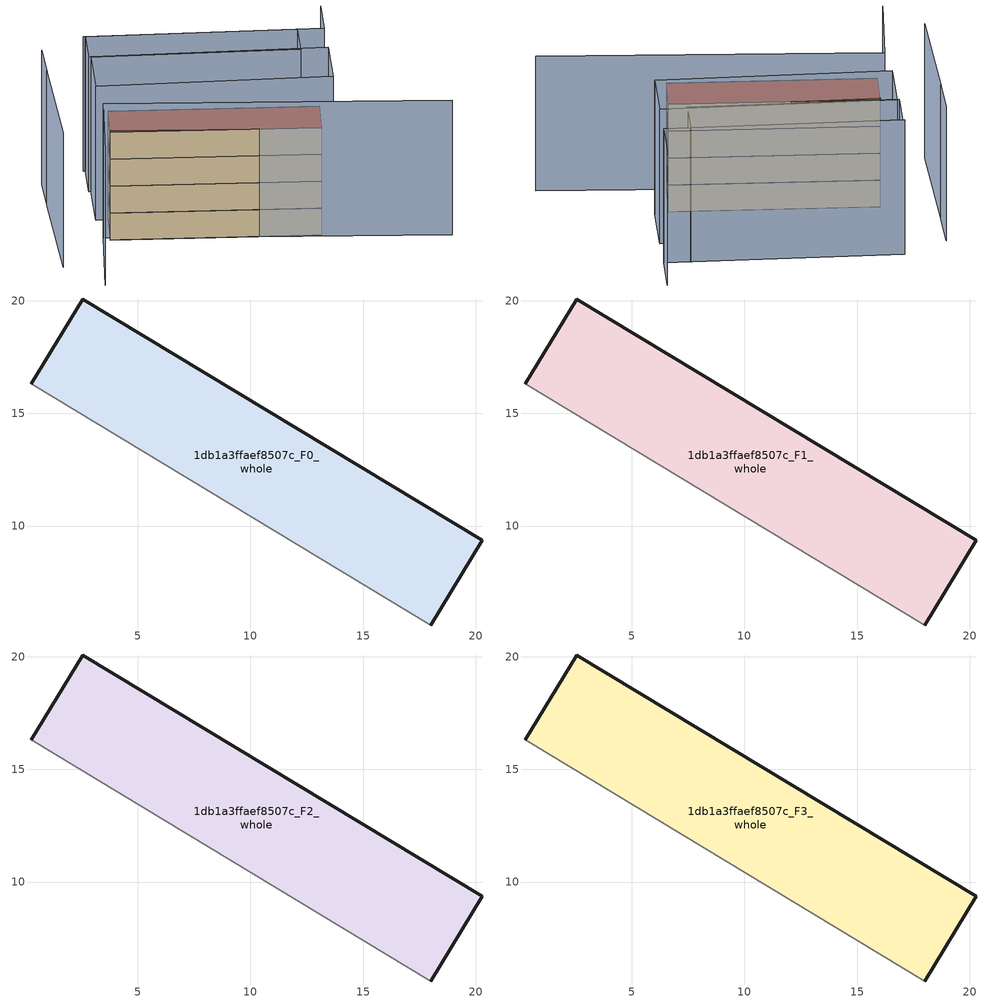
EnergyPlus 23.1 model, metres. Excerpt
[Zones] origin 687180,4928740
1db1a3ffaef8507c_F0_whole
 floor ground (EU_floor_Construction): 18.01,5.61 20.28,9.37 2.55,20.08 0.28,16.31 z0
 wall outside (EU_wall_Construction): 0.28,16.31 2.55,20.08 20.28,9.37 18.01,5.61 z0:3
 wall adiabatic (EU_wall_Construction): 18.01,5.61 0.28,16.31 z0:3
1db1a3ffaef8507c_F1_whole
 floor to 1db1a3ffaef8507c_F0_whole (EU_floor_Construction): 18.01,5.61 20.28,9.37 2.55,20.08 0.28,16.31 z3
 wall outside (EU_wall_Construction): 0.28,16.31 2.55,20.08 20.28,9.37 18.01,5.61 z3:6
 wall adiabatic (EU_wall_Construction): 18.01,5.61 0.28,16.31 z3:6
1db1a3ffaef8507c_F2_whole
 floor to 1db1a3ffaef8507c_F1_whole (EU_floor_Construction): 18.01,5.61 20.28,9.37 2.55,20.08 0.28,16.31 z6
 wall outside (EU_wall_Construction): 0.28,16.31 2.55,20.08 20.28,9.37 18.01,5.61 z6:9
 wall adiabatic (EU_wall_Construction): 18.01,5.61 0.28,16.31 z6:9
1db1a3ffaef8507c_F3_whole
 floor to 1db1a3ffaef8507c_F2_whole (EU_floor_Construction): 18.01,5.61 20.28,9.37 2.55,20.08 0.28,16.31 z9
 wall outside (EU_wall_Construction): 0.28,16.31 2.55,20.08 20.28,9.37 18.01,5.61 z9:12
 wall adiabatic (EU_wall_Construction): 18.01,5.61 0.28,16.31 z9:12
 roof outside (EU_roof_Construction): 20.28,9.37 18.01,5.61 0.28,16.31 2.55,20.08 z12
shading: -5.19,9.01 -0.05,17.01 / -0.05,17.01 28.64,-1.42 / 28.64,21.58 26.42,17.69 / 26.42,17.69 5.89,29.36 / -0.91,25.65 -6.62,14.29 / 0.98,29.32 -0.97,25.46 / 4.2,25.56 24.57,14.26 / 24.57,14.26 21.7,9.09 / 21.7,9.09 1.33,20.39 / 1.33,20.39 4.2,25.56 / 6.07,29.25 24.14,18.98 / 24.14,18.98 22.09,15.37 / 22.09,15.37 4.02,25.64 / 4.02,25.64 6.07,29.25 z0:15
[Building]
EU S2 Campaign: North Axis=0; Terrain=City; Solar Distribution=FullExterior
[Site:Location]
Bologna: Latitude=44.5; Longitude=11.25; Time Zone=1; Elevation=37
[SizingPeriod:WeatherFileDays]
AnnualSizingPeriod: Begin Month=1; Begin Day of Month=1; End Month=12; End Day of Month=31; Day of Week for Start Day=Monday; Use Weather File Daylight Saving Period=No; Use Weather File Rain and Snow Indicators=No
[MATERIAL]
EU_InternalMass_Material: Roughness=MediumRough; Thickness=0.1; Conductivity=1; Density=1800; Specific Heat=900; Thermal Absorptance=0.9; Solar Absorptance=0.7; Visible Absorptance=0.7
[MATERIAL:NOMASS] Roughness=MediumRough; Thermal Absorptance=0.9; Solar Absorptance=0.7; Visible Absorptance=0.7
Name | Thermal Resistance
EU_wall_NoMass | 0.937881
EU_roof_NoMass | 0.548572
EU_floor_NoMass | 0.71348
[CONSTRUCTION]
EU_wall_Construction: EU_wall_NoMass
EU_roof_Construction: EU_roof_NoMass
EU_floor_Construction: EU_floor_NoMass
EU_InternalMass_Construction: EU_InternalMass_Material
[ZONE] Type=1; Multiplier=1; Ceiling Height=autocalculate; Floor Area=autocalculate; Part of Total Floor Area=Yes
Name | Volume
1db1a3ffaef8507c_F0_whole | 273.012
1db1a3ffaef8507c_F1_whole; 1db1a3ffaef8507c_F2_whole; 1db1a3ffaef8507c_F3_whole | 273.01
[INTERNALMASS] Construction=EU_InternalMass_Construction; Surface Area=91.0038
Name | Zone or ZoneList
1db1a3ffaef8507c_F0_whole_EU_InternalMass | 1db1a3ffaef8507c_F0_whole
1db1a3ffaef8507c_F1_whole_EU_InternalMass | 1db1a3ffaef8507c_F1_whole
1db1a3ffaef8507c_F2_whole_EU_InternalMass | 1db1a3ffaef8507c_F2_whole
1db1a3ffaef8507c_F3_whole_EU_InternalMass | 1db1a3ffaef8507c_F3_whole
[OTHEREQUIPMENT] Fuel Type=Electricity; Design Level Calculation Method=Watts/Area; Power per Zone Floor Area=1; Fraction Latent=0; Fraction Radiant=0; Fraction Lost=0; Carbon Dioxide Generation Rate=0; EndUse Subcategory=EU_Step8_InternalGains
Name | Zone or ZoneList or Space or SpaceList | Schedule
EU_Step8_InternalGain_1db1a3ffaef8507c_F0_whole_f000 | 1db1a3ffaef8507c_F0_whole | EU_Step8_GainSchedule_1db1a3ffaef8507c_F0_whole_f000
EU_Step8_InternalGain_1db1a3ffaef8507c_F1_whole_f000 | 1db1a3ffaef8507c_F1_whole | EU_Step8_GainSchedule_1db1a3ffaef8507c_F1_whole_f000
EU_Step8_InternalGain_1db1a3ffaef8507c_F2_whole_f000 | 1db1a3ffaef8507c_F2_whole | EU_Step8_GainSchedule_1db1a3ffaef8507c_F2_whole_f000
EU_Step8_InternalGain_1db1a3ffaef8507c_F3_whole_f000 | 1db1a3ffaef8507c_F3_whole | EU_Step8_GainSchedule_1db1a3ffaef8507c_F3_whole_f000
[ZONEVENTILATION:DESIGNFLOWRATE] Schedule=EU_AlwaysOn; Design Flow Rate Calculation Method=AirChanges/Hour; Air Changes per Hour=0.687892; Ventilation Type=Natural; Fan Pressure Rise=0; Fan Total Efficiency=1; Constant Term Coefficient=1; Temperature Term Coefficient=0; Velocity Term Coefficient=0; Velocity Squared Term Coefficient=0; Minimum Indoor Temperature=-100; Maximum Indoor Temperature=100; Delta Temperature=-100; Minimum Outdoor Temperature=-100; Maximum Outdoor Temperature=100; Maximum Wind Speed=40
Name | Zone or ZoneList or Space or SpaceList
EU_ConstantAir_1db1a3ffaef8507c_F0_whole | 1db1a3ffaef8507c_F0_whole
EU_ConstantAir_1db1a3ffaef8507c_F1_whole | 1db1a3ffaef8507c_F1_whole
EU_ConstantAir_1db1a3ffaef8507c_F2_whole | 1db1a3ffaef8507c_F2_whole
EU_ConstantAir_1db1a3ffaef8507c_F3_whole | 1db1a3ffaef8507c_F3_whole
[HVACTEMPLATE:THERMOSTAT] Constant Heating Setpoint=20; Constant Cooling Setpoint=50
EU_HeatOnly_1db1a3ffaef8507c_F0_whole; EU_HeatOnly_1db1a3ffaef8507c_F1_whole; EU_HeatOnly_1db1a3ffaef8507c_F2_whole; EU_HeatOnly_1db1a3ffaef8507c_F3_whole
[HVACTEMPLATE:ZONE:IDEALLOADSAIRSYSTEM] System Availability Schedule=EU_AlwaysOn; Maximum Heating Supply Air Temperature=50; Minimum Cooling Supply Air Temperature=13; Maximum Heating Supply Air Humidity Ratio=0.0156; Minimum Cooling Supply Air Humidity Ratio=0.0077; Heating Limit=NoLimit; Cooling Limit=NoLimit; Heating Availability Schedule=EU_AlwaysOn; Cooling Availability Schedule=EU_CoolingOff; Dehumidification Control Type=ConstantSensibleHeatRatio; Cooling Sensible Heat Ratio=0.7; Dehumidification Setpoint=60; Humidification Control Type=None; Humidification Setpoint=30; Outdoor Air Method=None; Outdoor Air Flow Rate per Person=0.00944; Outdoor Air Flow Rate per Zone Floor Area=0; Outdoor Air Flow Rate per Zone=0; Demand Controlled Ventilation Type=None; Outdoor Air Economizer Type=NoEconomizer; Heat Recovery Type=None; Sensible Heat Recovery Effectiveness=0.7; Latent Heat Recovery Effectiveness=0.65
Name | Template Thermostat
1db1a3ffaef8507c_F0_whole | EU_HeatOnly_1db1a3ffaef8507c_F0_whole
1db1a3ffaef8507c_F1_whole | EU_HeatOnly_1db1a3ffaef8507c_F1_whole
1db1a3ffaef8507c_F2_whole | EU_HeatOnly_1db1a3ffaef8507c_F2_whole
1db1a3ffaef8507c_F3_whole | EU_HeatOnly_1db1a3ffaef8507c_F3_whole
[SIZING:ZONE] Zone Cooling Design Supply Air Temperature Input Method=SupplyAirTemperature; Zone Cooling Design Supply Air Temperature=13; Zone Heating Design Supply Air Temperature Input Method=SupplyAirTemperature; Zone Heating Design Supply Air Temperature=50; Zone Cooling Design Supply Air Humidity Ratio=0.008; Zone Heating Design Supply Air Humidity Ratio=0.008; Cooling Design Air Flow Method=DesignDay; Cooling Design Air Flow Rate=0; Cooling Minimum Air Flow per Zone Floor Area=0.000762; Cooling Minimum Air Flow=0; Cooling Minimum Air Flow Fraction=0.2; Heating Design Air Flow Method=DesignDay; Heating Design Air Flow Rate=0; Heating Maximum Air Flow per Zone Floor Area=0.002032; Heating Maximum Air Flow=0.141576; Heating Maximum Air Flow Fraction=0.3; Account for Dedicated Outdoor Air System=No; Dedicated Outdoor Air System Control Strategy=NeutralSupplyAir; Dedicated Outdoor Air Low Setpoint Temperature for Design=autosize; Dedicated Outdoor Air High Setpoint Temperature for Design=autosize; Zone Load Sizing Method=Sensible Load Only No Latent Load; Zone Latent Cooling Design Supply Air Humidity Ratio Input Method=HumidityRatioDifference; Zone Cooling Design Supply Air Humidity Ratio Difference=0.005; Zone Latent Heating Design Supply Air Humidity Ratio Input Method=HumidityRatioDifference; Zone Humidification Design Supply Air Humidity Ratio Difference=0.005
1db1a3ffaef8507c_F0_whole; 1db1a3ffaef8507c_F1_whole; 1db1a3ffaef8507c_F2_whole; 1db1a3ffaef8507c_F3_whole
[SCHEDULE:CONSTANT]
Name | Hourly Value
EU_AlwaysOn | 1
EU_CoolingOff | 0
[SCHEDULE:FILE] Column Number=1; Rows to Skip at Top=0; Number of Hours of Data=8760; Column Separator=Comma; Interpolate to Timestep=No; Minutes per Item=60; Adjust Schedule for Daylight Savings=Yes
Name | File
EU_Step8_GainSchedule_1db1a3ffaef8507c_F0_whole_f000 | ../../schedules/1db1a3ffaef8507c/1db1a3ffaef8507c_F0_whole_f000_gain.csv
EU_Step8_GainSchedule_1db1a3ffaef8507c_F1_whole_f000 | ../../schedules/1db1a3ffaef8507c/1db1a3ffaef8507c_F1_whole_f000_gain.csv
EU_Step8_GainSchedule_1db1a3ffaef8507c_F2_whole_f000 | ../../schedules/1db1a3ffaef8507c/1db1a3ffaef8507c_F2_whole_f000_gain.csv
EU_Step8_GainSchedule_1db1a3ffaef8507c_F3_whole_f000 | ../../schedules/1db1a3ffaef8507c/1db1a3ffaef8507c_F3_whole_f000_gain.csv
